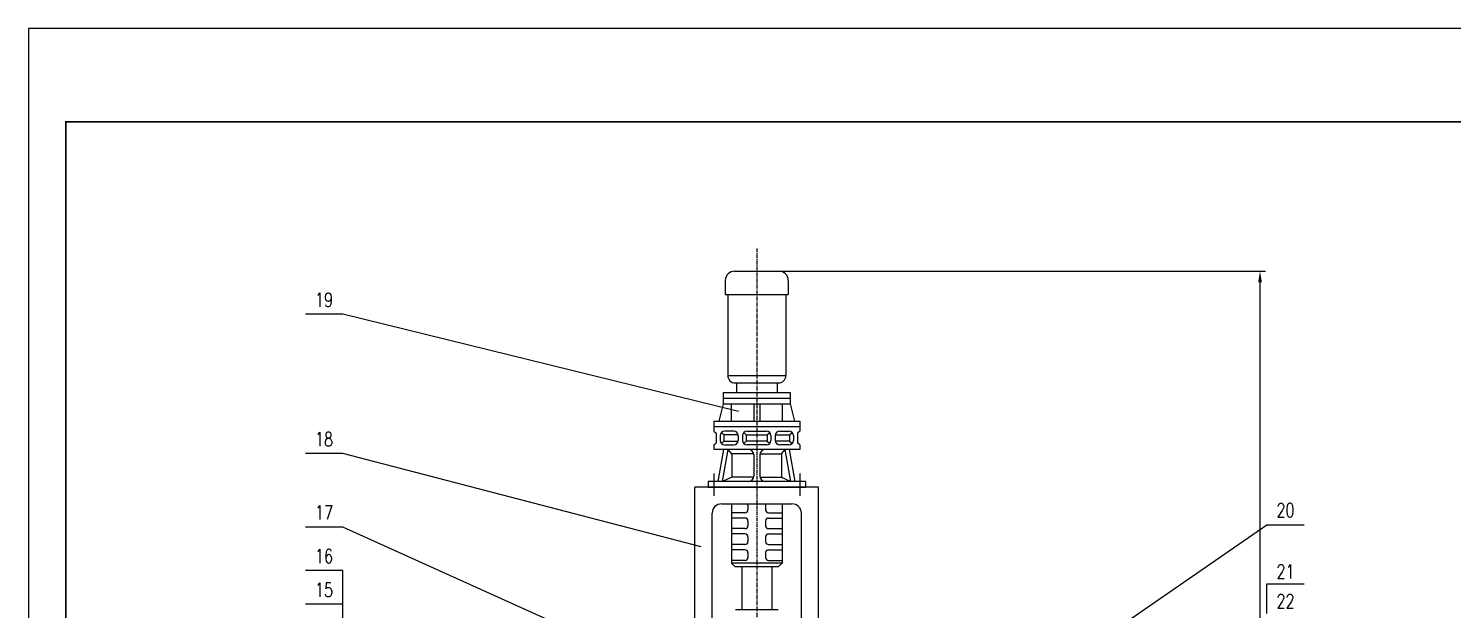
# Model space of a CAD drawing. Extents: x 10804 to 21355, y 4530 to 12940.
# Drawn here: x 10804 to 14613, y 11384 to 12940 of the extents above; entities that cross this region are included whole.
import ezdxf
from ezdxf.enums import TextEntityAlignment as Align

# ---------------------------------------------------------------- set-up
doc = ezdxf.new("R2010")
doc.units = 0
doc.header["$LTSCALE"] = 8
doc.linetypes.add('CENTER', pattern=[2, 1.25, -0.25, 0.25, -0.25])
for name, color, linetype in [('BZ', 7, 'Continuous'), ('K1', 4, 'Continuous'), ('ZXX', 2, 'CENTER')]:
    doc.layers.add(name, color=color, linetype=linetype)
doc.styles.add('hzfs', font='simplex.shx', dxfattribs={"width": 0.7, "bigfont": 'hzfs.shx'})
doc.styles.get("Standard").update_dxf_attribs({"font": 'txt', "width": 0.7, "bigfont": 'hztxt.shx'})
doc.dimstyles.get("Standard").update_dxf_attribs({"dimtxt": 0.18, "dimasz": 0.18, "dimexe": 0.18, "dimexo": 0.0625, "dimgap": 0.09, "dimtad": 0, "dimtih": 1, "dimtoh": 1, "dimdec": 4, "dimzin": 0, "dimdsep": 46, "dimtxsty": 'Standard', "dimcen": 0.09, "dimadec": 0, "dimazin": 0, "dimtfac": 1, "dimtdec": 4, "dimtofl": 0, "dimtmove": 0, "dimatfit": 3, "dimfxl": 1, "dimtolj": 1, "dimtzin": 0, "dimarcsym": 0})

# ---------------------------------------------------------------- blocks, each defined once
blk = doc.blocks.new('*D231')
at = {"color": 0, "lineweight": -2}
for p, q in [((12752.5, 12290.1), (14113.1, 12290.1)), ((14098.1, 9081.4), (14098.1, 12260.1)), ((12520, 9051.4), (14113.1, 9051.4))]:
    blk.add_line(p, q, dxfattribs=at)
at = {"color": 0}
for points in [[(14093.1, 12260.1), (14103.1, 12260.1), (14098.1, 12290.1)], [(14093.1, 9081.4), (14103.1, 9081.4), (14098.1, 9051.4)]]:
    blk.add_solid(points, dxfattribs=at)
at = {"layer": 'Defpoints', "color": 0}
for p in [(12751.9, 12290.1), (14098.1, 12290.1), (12519.4, 9051.4)]:
    blk.add_point(p, dxfattribs=at)
at = {"color": 0, "insert": (14075.1, 10670.7), "char_height": 30, "attachment_point": 5, "rotation": 90}
blk.add_mtext('\\A1;~3240', dxfattribs=at)

msp = doc.modelspace()

# ---------------------------------------------------------------- linework, layer by layer
for p, q in [((10803.65667, 12939.78724), (10803.65667, 4529.78724)), ((16743.65667, 12939.78724), (10803.65667, 12939.78724))]:
    msp.add_line(p, q)
at = {"color": 1}
for p, q in [((12692.65392, 12290.06812), (12811.15488, 12290.06812)), ((12667.65392, 12265.06812), (12667.65392, 12227.44801)), ((12836.15488, 12265.06812), (12836.15488, 12227.44801)), ((12667.65392, 12227.44801), (12836.15488, 12227.44801)), ((12674.2499, 12227.44801), (12674.2499, 12010.90818)), ((12829.5589, 12227.44801), (12829.5589, 12010.90818)), ((12674.2499, 12010.90818), (12829.5589, 12010.90818)), ((12662.38805, 11965.06812), (12841.42075, 11965.06812)), ((12662.38805, 11965.06812), (12662.38805, 11935.06812)), ((12694.2499, 11990.90818), (12809.5589, 11990.90818)), ((12697.64662, 11990.90818), (12697.64662, 11965.06812)), ((12806.16218, 11990.90818), (12806.16218, 11965.06812)), ((12841.42075, 11965.06812), (12841.42075, 11935.06812)), ((12662.38805, 11935.06812), (12650.63034, 11889.06812)), ((12662.38805, 11950.06812), (12841.42075, 11950.06812)), ((12662.38805, 11935.06812), (12841.42075, 11935.06812)), ((12683.80092, 11935.06812), (12683.80092, 11889.06812)), ((12744.12928, 11935.06812), (12744.12928, 11889.06812)), ((12759.67952, 11935.06812), (12759.67952, 11889.06812)), ((12820.00788, 11935.06812), (12820.00788, 11889.06812)), ((12841.42075, 11935.06812), (12853.17846, 11889.06812)), ((12636.9044, 11889.06812), (12866.9044, 11889.06812)), ((12636.9044, 11889.06812), (12636.9044, 11862.06812)), ((12866.9044, 11889.06812), (12866.9044, 11862.06812)), ((12636.9044, 11874.06812), (12866.9044, 11874.06812)), ((12636.9044, 11862.06812), (12642.84581, 11856.46291)), ((12642.84581, 11856.46291), (12642.84581, 11830.79788)), ((12654.03341, 11850.06812), (12654.03341, 11837.19267)), ((12664.03341, 11852.06812), (12657.54813, 11858.5534)), ((12664.03341, 11852.06812), (12664.03341, 11835.19267)), ((12702.27791, 11852.06812), (12664.03341, 11852.06812)), ((12690.44575, 11862.06812), (12666.03341, 11862.06812)), ((12702.44575, 11850.06812), (12702.44575, 11837.19267)), ((12713.9044, 11850.06812), (12713.9044, 11837.19267)), ((12723.9044, 11852.06812), (12717.41912, 11858.5534)), ((12723.9044, 11852.06812), (12723.9044, 11835.19267)), ((12723.9044, 11852.06812), (12779.9044, 11852.06812)), ((12725.9044, 11862.06812), (12777.9044, 11862.06812)), ((12779.9044, 11852.06812), (12786.38968, 11858.5534)), ((12779.9044, 11852.06812), (12779.9044, 11835.19267)), ((12789.9044, 11850.06812), (12789.9044, 11837.19267)), ((12801.36305, 11850.06812), (12801.36305, 11837.19267)), ((12801.53089, 11852.06812), (12839.77538, 11852.06812)), ((12813.36305, 11862.06812), (12837.77538, 11862.06812)), ((12839.77538, 11852.06812), (12846.26067, 11858.5534)), ((12839.77538, 11852.06812), (12839.77538, 11835.19267)), ((12849.77538, 11850.06812), (12849.77538, 11837.19267)), ((12866.9044, 11862.06812), (12860.96298, 11856.46291)), ((12860.96298, 11856.46291), (12860.96298, 11830.79788)), ((12636.9044, 11825.19267), (12642.84581, 11830.79788)), ((12636.9044, 11825.19267), (12636.9044, 11813.19267)), ((12866.9044, 11813.19267), (12636.9044, 11813.19267)), ((12648.8301, 11727.06812), (12663.98567, 11813.19267)), ((12664.03341, 11835.19267), (12657.54813, 11828.70738)), ((12660.43939, 11727.06812), (12675.59496, 11813.19267)), ((12664.03341, 11835.19267), (12702.27791, 11835.19267)), ((12666.03341, 11825.19267), (12690.44575, 11825.19267)), ((12685.41472, 11801.19267), (12675.59496, 11813.19267)), ((12723.9044, 11835.19267), (12717.41912, 11828.70738)), ((12779.9044, 11835.19267), (12723.9044, 11835.19267)), ((12777.9044, 11825.19267), (12725.9044, 11825.19267)), ((12779.9044, 11835.19267), (12786.38968, 11828.70738)), ((12839.77538, 11835.19267), (12801.53089, 11835.19267)), ((12837.77538, 11825.19267), (12813.36305, 11825.19267)), ((12818.39407, 11801.19267), (12828.21384, 11813.19267)), ((12843.3694, 11727.06812), (12828.21384, 11813.19267)), ((12839.77538, 11835.19267), (12846.26067, 11828.70738)), ((12854.9787, 11727.06812), (12839.82313, 11813.19267)), ((12866.9044, 11825.19267), (12860.96298, 11830.79788)), ((12866.9044, 11825.19267), (12866.9044, 11813.19267)), ((12743.60134, 11801.19267), (12685.41472, 11801.19267)), ((12685.41472, 11801.19267), (12685.41472, 11739.06812)), ((12743.9044, 11798.19267), (12743.9044, 11742.06812)), ((12759.9044, 11798.19267), (12759.9044, 11742.06812)), ((12760.20746, 11801.19267), (12818.39407, 11801.19267)), ((12818.39407, 11801.19267), (12818.39407, 11739.06812)), ((12685.41472, 11739.06812), (12660.43939, 11727.06812)), ((12743.60134, 11739.06812), (12685.41472, 11739.06812)), ((12760.20746, 11739.06812), (12818.39407, 11739.06812)), ((12818.39407, 11739.06812), (12843.3694, 11727.06812)), ((12917.28805, 11712.06812), (12586.52075, 11712.06812)), ((12881.9044, 11727.06812), (12621.9044, 11727.06812)), ((12621.9044, 11727.06812), (12621.9044, 11712.06812)), ((12621.9044, 11712.06812), (12881.9044, 11712.06812)), ((12881.9044, 11727.06812), (12881.9044, 11712.06812)), ((12657.73482, 11667.46345), (12846.07398, 11667.46345)), ((12684.4044, 11667.46345), (12684.4044, 11508.94591)), ((12728.164, 11663.94591), (12728.164, 11651.44591)), ((12775.64479, 11663.94591), (12775.64479, 11651.44591)), ((12819.4044, 11667.46345), (12819.4044, 11508.94591)), ((12720.164, 11643.44591), (12684.4044, 11643.44591)), ((12720.164, 11629.44591), (12684.4044, 11629.44591)), ((12728.164, 11621.44591), (12728.164, 11608.94591)), ((12775.64479, 11621.44591), (12775.64479, 11608.94591)), ((12783.64479, 11643.44591), (12819.4044, 11643.44591)), ((12783.64479, 11629.44591), (12819.4044, 11629.44591)), ((12720.164, 11600.94591), (12684.4044, 11600.94591)), ((12720.164, 11586.94591), (12684.4044, 11586.94591)), ((12783.64479, 11600.94591), (12819.4044, 11600.94591)), ((12783.64479, 11586.94591), (12819.4044, 11586.94591)), ((12720.164, 11558.44591), (12684.4044, 11558.44591)), ((12720.164, 11544.44591), (12684.4044, 11544.44591)), ((12728.164, 11578.94591), (12728.164, 11566.44591)), ((12775.64479, 11578.94591), (12775.64479, 11566.44591)), ((12783.64479, 11558.44591), (12819.4044, 11558.44591)), ((12783.64479, 11544.44591), (12819.4044, 11544.44591)), ((12720.164, 11515.94591), (12684.4044, 11515.94591)), ((12819.4044, 11508.94591), (12684.4044, 11508.94591)), ((12694.4044, 11498.94591), (12684.4044, 11508.94591)), ((12728.164, 11536.44591), (12728.164, 11523.94591)), ((12775.64479, 11536.44591), (12775.64479, 11523.94591)), ((12783.64479, 11515.94591), (12819.4044, 11515.94591)), ((12809.4044, 11498.94591), (12819.4044, 11508.94591)), ((12809.4044, 11498.94591), (12694.4044, 11498.94591)), ((12694.68175, 11384.49053), (12809.12705, 11384.49053))]:
    msp.add_line(p, q, dxfattribs=at)
at = {"color": 2}
for p, q in [((12636.9044, 11748.55448), (12636.9044, 11695.50219)), ((12866.9044, 11748.55448), (12866.9044, 11695.50219)), ((12636.9044, 11731.09298), (12636.9044, 11688.59938)), ((12866.9044, 11731.09298), (12866.9044, 11688.59938))]:
    msp.add_line(p, q, dxfattribs=at)
at = {"color": 1, "linetype": 'Continuous'}
for p, q in [((12586.52075, 10979.81778), (12586.52075, 11712.06812)), ((12917.28805, 10979.81778), (12917.28805, 11712.06812)), ((12632.73482, 11013.21761), (12632.73482, 11642.46345)), ((12871.07398, 11013.21761), (12871.07398, 11642.46345))]:
    msp.add_line(p, q, dxfattribs=at)
at = {"color": 1}
for centre, radius, start, end in [((12692.65392, 12265.06812), 25, 90, 180), ((12811.15488, 12265.06812), 25, 0, 90), ((12694.2499, 12010.90818), 20, 180, 270), ((12809.5589, 12010.90818), 20, 270, 0), ((12666.03341, 11850.06812), 12, 90, 180), ((12690.44575, 11850.06812), 12, 0, 90), ((12725.9044, 11850.06812), 12, 90, 180), ((12777.9044, 11850.06812), 12, 0, 90), ((12813.36305, 11850.06812), 12, 90, 180), ((12837.77538, 11850.06812), 12, 0, 90), ((12666.03341, 11837.19267), 12, 180, 270), ((12690.44575, 11837.19267), 12, 270, 0), ((12725.9044, 11837.19267), 12, 180, 270), ((12728.9044, 11798.19267), 15, 0, 90), ((12774.9044, 11798.19267), 15, 90, 180), ((12777.9044, 11837.19267), 12, 270, 0), ((12813.36305, 11837.19267), 12, 180, 270), ((12837.77538, 11837.19267), 12, 270, 0), ((12728.9044, 11742.06812), 15, 270, 0), ((12774.9044, 11742.06812), 15, 180, 270), ((12720.164, 11663.94591), 8, 0, 26.08423819), ((12783.64479, 11663.94591), 8, 153.91576181, 180), ((12720.164, 11651.44591), 8, 270, 0), ((12720.164, 11621.44591), 8, 0, 90), ((12783.64479, 11651.44591), 8, 180, 270), ((12783.64479, 11621.44591), 8, 90, 180), ((12720.164, 11608.94591), 8, 270, 0), ((12720.164, 11578.94591), 8, 0, 90), ((12783.64479, 11608.94591), 8, 180, 270), ((12783.64479, 11578.94591), 8, 90, 180), ((12720.164, 11566.44591), 8, 270, 0), ((12720.164, 11536.44591), 8, 0, 90), ((12783.64479, 11566.44591), 8, 180, 270), ((12783.64479, 11536.44591), 8, 90, 180), ((12720.164, 11523.94591), 8, 270, 0), ((12783.64479, 11523.94591), 8, 180, 270)]:
    msp.add_arc(centre, radius, start, end, dxfattribs=at)
at = {"color": 1, "linetype": 'Continuous'}
for centre, start, end in [((12657.73482, 11642.46345), 90, 180), ((12846.07398, 11642.46345), 0, 90)]:
    msp.add_arc(centre, 25, start, end, dxfattribs=at)
at = {"layer": 'BZ'}
for points in [[(12702.87102, 11914.695), (11644.29631, 12174.65543), (11544.29631, 12174.65543)], [(12602.66744, 11552.45449), (11644.29631, 11801.76049), (11544.29631, 11801.76049)], [(12751.9044, 11104.7336), (11644.29631, 11605.05838), (11544.29631, 11605.05838)], [(13228.76081, 10998.38796), (14116.16667, 11611.30772), (14216.16667, 11611.30772)], [(11644.29631, 11398.88984), (11644.29631, 11488.52988), (11544.29631, 11488.52988)], [(14116.16667, 11373.66563), (14116.16667, 11453.66563), (14216.16667, 11453.66563)], [(11644.29631, 11318.88984), (11644.29631, 11398.88984), (11544.29631, 11398.88984)]]:
    msp.add_lwpolyline(points, dxfattribs=at)
at = {"layer": 'Defpoints', "color": 0, "linetype": 'ByBlock'}
msp.add_point((13909.07702, 12173.78551), dxfattribs=at)
at = {"layer": 'K1', "const_width": 4}
msp.add_lwpolyline([(10903.65667, 4629.78724), (10903.65667, 12689.78724), (16643.65667, 12689.78724), (16643.65667, 4629.78724)], close=True, dxfattribs=at)
at = {"layer": 'ZXX'}
msp.add_line((12751.9044, 12350.67661), (12751.9044, 9040.14267), dxfattribs=at)
at = {"layer": 'ZXX', "color": 1, "linetype": 'Continuous'}
for p, q in [((12711.9044, 11498.94591), (12711.9044, 11384.49053)), ((12791.9044, 11498.94591), (12791.9044, 11384.49053))]:
    msp.add_line(p, q, dxfattribs=at)

# ---------------------------------------------------------------- texts
at = {"layer": 'BZ', "style": 'hzfs', "width": 0.75}
for s, p in [('19', (11594.29631, 12194.65543)), ('18', (11594.29631, 11821.76049)), ('17', (11594.29631, 11625.05838)), ('20', (14166.16667, 11631.30772)), ('16', (11594.29631, 11508.52988)), ('21', (14166.16667, 11467.77417)), ('15', (11594.29631, 11418.88984)), ('22', (14166.16667, 11388.21038))]:
    msp.add_text(s, height=37.5, dxfattribs=at).set_placement(p, align=Align.CENTER)

# ---------------------------------------------------------------- dimensions: what is measured, and where the dimension line sits
dim = msp.add_linear_dim(base=(14098.09993, 12290.06812), p1=(12519.4044, 9051.39478), p2=(12751.9044, 12290.06812), angle=90, text='~3240', dimstyle='Standard', override={"dimtxt": 30, "dimasz": 30, "dimexe": 15, "dimexo": 0.625, "dimgap": 8, "dimtad": 1, "dimtih": 0, "dimtoh": 0, "dimdec": 0, "dimzin": 8, "dimlunit": 6, "dimcen": 2.5, "dimtdec": 0, "dimtofl": 1})
dim.commit()
dim.dimension.update_dxf_attribs({"geometry": '*D231', "text_midpoint": (14075.09993, 10670.73145)})

doc.saveas('drawing.dxf')
